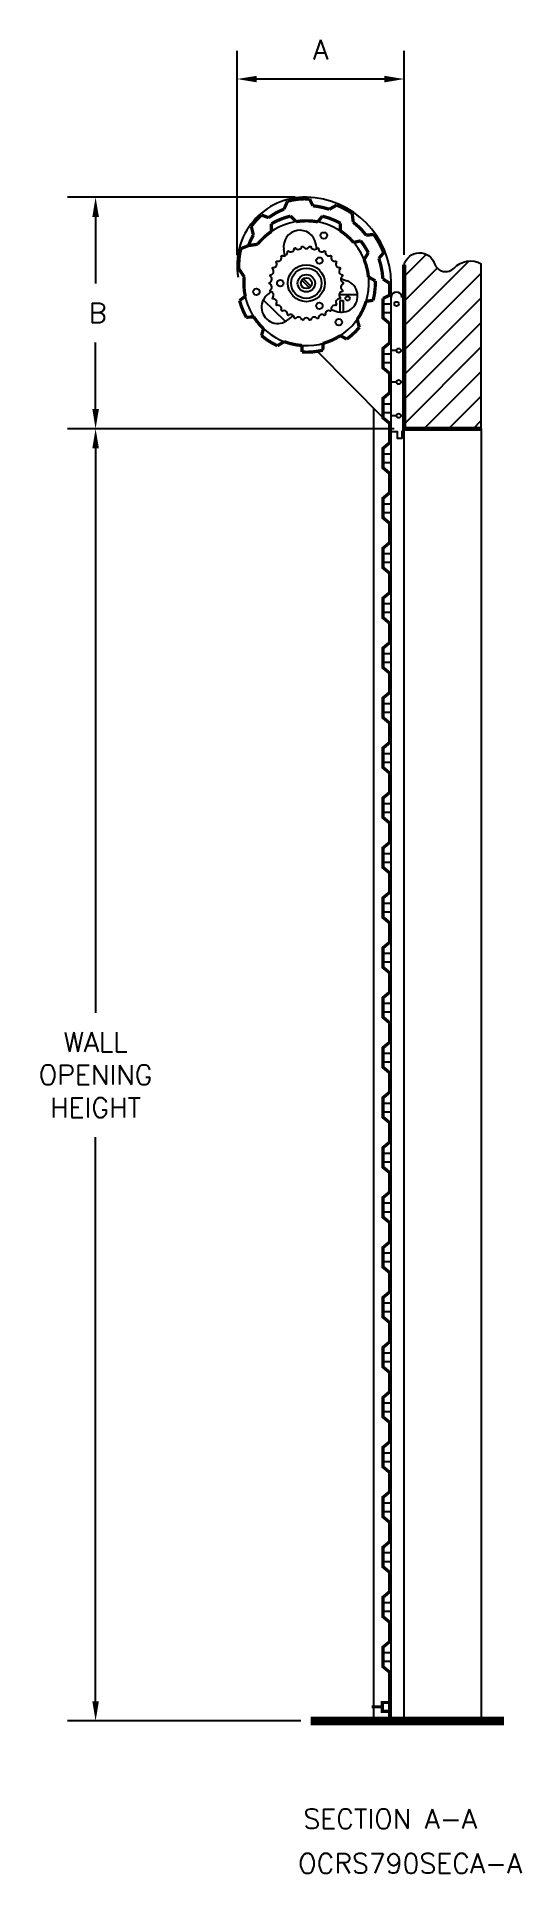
# Model space of a CAD drawing. Extents: x 0 to 49, y 0 to 187.
import ezdxf

# ---------------------------------------------------------------- set-up
doc = ezdxf.new("R2010")
doc.units = 0
doc.header["$LTSCALE"] = 8
doc.header["$MEASUREMENT"] = 0
doc.layers.get('DEFPOINTS').update_dxf_attribs({"linetype": 'CONTINUOUS'})
for name, color, linetype in [('R-ANNO-DIMS', 3, 'CONTINUOUS'), ('R-ANNO-TEXT', 6, 'CONTINUOUS'), ('R-SWTS-DET1', 1, 'CONTINUOUS'), ('R-SWTS-DET3', 5, 'CONTINUOUS'), ('R-SWTS-PAT1', 5, 'CONTINUOUS')]:
    doc.layers.add(name, color=color, linetype=linetype)
doc.styles.add('SWTSTEXT', font='romans.shx')
doc.dimstyles.new('SWTSARCH', dxfattribs={"dimscale": 16, "dimtxt": 0.125, "dimasz": 0.125, "dimexe": 0.179688, "dimexo": 0.0625, "dimgap": 0.125, "dimtad": 1, "dimtih": 1, "dimtoh": 1, "dimdec": 4, "dimzin": 3, "dimtxsty": 'SWTSTEXT', "dimcen": 0.1875, "dimdle": 0.179688, "dimclrd": 256, "dimclre": 256, "dimclrt": 256, "dimazin": 3, "dimtfac": 1, "dimtdec": 4, "dimtofl": 0, "dimtmove": 0, "dimatfit": 3, "dimtolj": 1, "dimtzin": 3})

# ---------------------------------------------------------------- blocks, each defined once
blk = doc.blocks.new('*D0')
at = {"layer": 'DEFPOINTS', "color": 0}
for p in [(20.55, 182.72), (20.55, 163.77), (37.55, 163.81)]:
    blk.add_point(p, dxfattribs=at)
at = {"layer": 'R-ANNO-DIMS'}
for p, q in [((20.55, 164.77), (20.55, 185.59)), ((37.55, 164.81), (37.55, 185.59)), ((35.55, 182.72), (22.55, 182.72))]:
    blk.add_line(p, q, dxfattribs=at)
for points in [[(22.55, 183.05), (22.55, 182.38), (20.55, 182.72)], [(35.55, 183.05), (35.55, 182.38), (37.55, 182.72)]]:
    blk.add_solid(points, dxfattribs=at)
at = {"layer": 'R-ANNO-DIMS', "insert": (29.05, 185.72), "char_height": 2, "attachment_point": 5, "style": 'SWTSTEXT'}
blk.add_mtext('\\A1;A', dxfattribs=at)
blk = doc.blocks.new('*D1')
at = {"layer": 'DEFPOINTS', "color": 0}
for p in [(27.46, 170.68), (6.14, 147.11), (37.55, 147.11)]:
    blk.add_point(p, dxfattribs=at)
at = {"layer": 'R-ANNO-DIMS'}
for p, q in [((26.46, 170.68), (3.27, 170.68)), ((6.14, 168.68), (6.14, 161.9)), ((6.14, 149.11), (6.14, 155.9)), ((36.55, 147.11), (3.27, 147.11))]:
    blk.add_line(p, q, dxfattribs=at)
for points in [[(5.81, 168.68), (6.48, 168.68), (6.14, 170.68)], [(5.81, 149.11), (6.48, 149.11), (6.14, 147.11)]]:
    blk.add_solid(points, dxfattribs=at)
at = {"layer": 'R-ANNO-DIMS', "insert": (6.36, 158.9), "char_height": 2, "attachment_point": 5, "style": 'SWTSTEXT'}
blk.add_mtext('\\A1;B', dxfattribs=at)
blk = doc.blocks.new('*D2')
at = {"layer": 'DEFPOINTS', "color": 0}
for p in [(26.82, 147.11), (6.14, 15.51), (28.04, 15.51)]:
    blk.add_point(p, dxfattribs=at)
at = {"layer": 'R-ANNO-DIMS'}
for p, q in [((25.82, 147.11), (3.27, 147.11)), ((6.14, 145.11), (6.14, 87.64)), ((6.14, 17.51), (6.14, 74.97)), ((27.04, 15.51), (3.27, 15.51))]:
    blk.add_line(p, q, dxfattribs=at)
for points in [[(5.81, 145.11), (6.48, 145.11), (6.14, 147.11)], [(5.81, 17.51), (6.48, 17.51), (6.14, 15.51)]]:
    blk.add_solid(points, dxfattribs=at)
at = {"layer": 'R-ANNO-DIMS', "insert": (6.14, 81.31), "char_height": 2, "attachment_point": 5, "style": 'SWTSTEXT'}
blk.add_mtext('\\A1;WALL\\POPENING\\PHEIGHT', dxfattribs=at)

msp = doc.modelspace()

# ---------------------------------------------------------------- hatches: boundary and pattern name
at = {"layer": 'R-SWTS-PAT1'}
h = msp.add_hatch(dxfattribs=at)
h.set_pattern_fill('ANSI31', color=256, scale=14.155124, style=0)
h.set_pattern_definition([(45, (-299.2982, -39.1213), (-1.251148, 1.251148), [])])
h.paths.add_polyline_path([(45.40121, 163.9163, 0.339469865), (42.63654, 163.47395, -0.56716394), (40.64597, 163.9163, 0.749388075), (37.54954, 163.80571), (37.54954, 147.10709), (45.40121, 147.10709)])

# ---------------------------------------------------------------- linework, layer by layer
at = {"layer": 'R-SWTS-DET1'}
for p, q in [((25.42342, 164.73063), (25.3089, 165.37954)), ((28.6503, 165.46592), (28.56417, 165.95399)), ((45.40121, 147.10709), (45.40121, 163.9163)), ((24.00403, 161.06807), (23.62442, 160.74944)), ((27.13544, 162.23062), (27.9016, 161.46445)), ((27.29183, 162.38702), (28.058, 161.62085)), ((31.11248, 162.40542), (31.7317, 162.18014)), ((36.23385, 15.50867), (36.23385, 161.92574)), ((25.46383, 158.02465), (23.21483, 160.23478)), ((30.13582, 159.24321), (30.60157, 159.07377)), ((32.81407, 160.75974), (30.93659, 160.74552)), ((31.02828, 158.97998), (31.02828, 160.15634)), ((31.02828, 160.15634), (31.35667, 160.15634)), ((31.35667, 160.15634), (31.35667, 158.98514)), ((35.40444, 159.82458), (36.23385, 159.82458)), ((26.25425, 158.64115), (25.74954, 158.21753)), ((35.40444, 158.93989), (36.23385, 158.93989)), ((28.69758, 154.99029), (35.40444, 148.21296)), ((35.40444, 154.73759), (36.23385, 154.73759)), ((35.40444, 153.85289), (36.23385, 153.85289)), ((36.77543, 155.06935), (36.23385, 155.06935)), ((36.77543, 151.86233), (36.23385, 151.86233)), ((35.40444, 149.65059), (36.23385, 149.65059)), ((34.46446, 15.50867), (34.46446, 149.16282)), ((35.40444, 148.76589), (36.23385, 148.76589)), ((36.77543, 148.43413), (36.23385, 148.43413)), ((37.54954, 15.50867), (37.54954, 147.10709)), ((45.40121, 147.10709), (45.40121, 15.50867)), ((35.40444, 144.56359), (36.23385, 144.56359)), ((35.40444, 143.6789), (36.23385, 143.6789)), ((35.40444, 139.47659), (36.23385, 139.47659)), ((35.40444, 138.5919), (36.23385, 138.5919)), ((35.40444, 134.3896), (36.23385, 134.3896)), ((35.40444, 133.5049), (36.23385, 133.5049)), ((35.40444, 129.3026), (36.23385, 129.3026)), ((35.40444, 128.4179), (36.23385, 128.4179)), ((35.40444, 124.2156), (36.23385, 124.2156)), ((35.40444, 123.33091), (36.23385, 123.33091)), ((35.40444, 119.1286), (36.23385, 119.1286)), ((35.40444, 118.24391), (36.23385, 118.24391)), ((35.40444, 114.04161), (36.23385, 114.04161)), ((35.40444, 113.15691), (36.23385, 113.15691)), ((35.40444, 108.95461), (36.23385, 108.95461)), ((35.40444, 108.06991), (36.23385, 108.06991)), ((35.40444, 103.86761), (36.23385, 103.86761)), ((35.40444, 102.98291), (36.23385, 102.98291)), ((35.40444, 98.78061), (36.23385, 98.78061)), ((35.40444, 97.89592), (36.23385, 97.89592)), ((35.40444, 93.69361), (36.23385, 93.69361)), ((35.40444, 92.80892), (36.23385, 92.80892)), ((35.40444, 88.60662), (36.23385, 88.60662)), ((35.40444, 87.72192), (36.23385, 87.72192)), ((35.40444, 83.51962), (36.23385, 83.51962)), ((35.40444, 82.63492), (36.23385, 82.63492)), ((35.40444, 78.43262), (36.23385, 78.43262)), ((35.40444, 77.54793), (36.23385, 77.54793)), ((35.40444, 73.34562), (36.23385, 73.34562)), ((35.40444, 72.46093), (36.23385, 72.46093)), ((35.40444, 68.25863), (36.23385, 68.25863)), ((35.40444, 67.37393), (36.23385, 67.37393)), ((35.40444, 63.17163), (36.23385, 63.17163)), ((35.40444, 62.28693), (36.23385, 62.28693)), ((35.40444, 58.08463), (36.23385, 58.08463)), ((35.40444, 57.19994), (36.23385, 57.19994)), ((35.40444, 52.99763), (36.23385, 52.99763)), ((35.40444, 52.11294), (36.23385, 52.11294)), ((35.40444, 47.91064), (36.23385, 47.91064)), ((35.40444, 47.02594), (36.23385, 47.02594)), ((35.40444, 42.82364), (36.23385, 42.82364)), ((35.40444, 41.93894), (36.23385, 41.93894)), ((35.40444, 37.73664), (36.23385, 37.73664)), ((35.40444, 36.85195), (36.23385, 36.85195)), ((35.40444, 32.64964), (36.23385, 32.64964)), ((35.40444, 31.76495), (36.23385, 31.76495)), ((35.40444, 27.56265), (36.23385, 27.56265)), ((35.40444, 26.67795), (36.23385, 26.67795)), ((35.40444, 22.47565), (36.23385, 22.47565)), ((35.40444, 21.59095), (36.23385, 21.59095))]:
    msp.add_line(p, q, dxfattribs=at)
msp.add_lwpolyline([(36.23385, 161.92574, 0.407131696), (27.59672, 170.68345, 0.472928673), (20.6578, 162.55039, 2.819275199)], format="xyb", dxfattribs=at)
for points, const_width in [([(25.32636, 169.46718), (25.68136, 170.27889)], 0.33176), ([(27.92929, 170.50467), (28.26386, 169.81183)], 0.33176), ([(23.04148, 168.86723), (23.76366, 168.60043)], 0.33176), ([(26.54881, 168.19754), (25.98607, 168.7608)], 0.33176), ([(28.76868, 168.17555), (29.22481, 168.75666)], 0.33176), ([(29.9224, 169.45586), (30.68993, 169.88008)], 0.33176), ([(32.26522, 169.03861), (32.36965, 168.14103)], 0.33176), ([(22.2105, 166.84015), (21.98598, 167.71098)], 0.33176), ([(24.04603, 167.98419), (24.03385, 167.19258)], 0.33176), ([(31.06867, 168.02965), (31.04121, 167.27074)], 0.33176), ([(33.69995, 166.80803), (34.45661, 166.90465)], 0.33176), ([(20.92675, 165.445), (21.71384, 165.76032)], 0.33176), ([(22.62843, 165.89434), (21.71384, 165.76032)], 0.33176), ([(32.40999, 166.08098), (33.13379, 166.24465)], 0.33176), ([(33.89958, 165.02188), (33.47957, 164.33937)], 0.33176), ([(35.47269, 165.03169), (34.9761, 164.459)], 0.33176), ([(21.27053, 162.56839), (20.72666, 163.37989)], 0.33176), ([(33.92293, 162.56814), (34.6149, 162.16531)], 0.33176), ([(45.40121, 147.10709), (37.54954, 147.10709), (37.54954, 163.80571)], 0.44235), ([(35.38984, 162.36452), (36.06797, 161.92487)], 0.33176), ([(36.06797, 161.92487), (36.06797, 160.70928), (35.40444, 160.37752)], 0.33176), ([(20.79995, 160.16046), (21.37912, 160.59338)], 0.33176), ([(34.4017, 160.1924), (33.68128, 160.07864)], 0.33176), ([(36.06797, 15.50867), (36.06797, 18.49452), (36.06797, 20.48508), (35.40444, 21.03802), (35.40444, 23.02858), (36.06797, 23.58152), (36.06797, 25.57208), (35.40444, 26.12502), (35.40444, 28.11558), (36.06797, 28.66851), (36.06797, 30.65908), (35.40444, 31.21201), (35.40444, 33.20258), (36.06797, 33.75551), (36.06797, 35.74608), (35.40444, 36.29901), (35.40444, 38.28958), (36.06797, 38.84251), (36.06797, 40.83307), (35.40444, 41.38601), (35.40444, 43.37657), (36.06797, 43.92951), (36.06797, 45.92007), (35.40444, 46.47301), (35.40444, 48.46357), (36.06797, 49.0165), (36.06797, 51.00707), (35.40444, 51.56), (35.40444, 53.55057), (36.06797, 54.1035), (36.06797, 56.09407), (35.40444, 56.647), (35.40444, 58.63757), (36.06797, 59.1905), (36.06797, 61.18106), (35.40444, 61.734), (35.40444, 63.72456), (36.06797, 64.2775), (36.06797, 66.26806), (35.40444, 66.821), (35.40444, 68.81156), (36.06797, 69.3645), (36.06797, 71.35506), (35.40444, 71.90799), (35.40444, 73.89856), (36.06797, 74.45149), (36.06797, 76.44206), (35.40444, 76.99499), (35.40444, 78.98556), (36.06797, 79.53849), (36.06797, 81.52906), (35.40444, 82.08199), (35.40444, 84.07255), (36.06797, 84.62549), (36.06797, 86.61605), (35.40444, 87.16899), (35.40444, 89.15955), (36.06797, 89.71249), (36.06797, 91.70305), (35.40444, 92.25599), (35.40444, 94.24655), (36.06797, 94.79948), (36.06797, 96.79005), (35.40444, 97.34298), (35.40444, 99.33355), (36.06797, 99.88648), (36.06797, 101.87705), (35.40444, 102.42998), (35.40444, 104.42054), (36.06797, 104.97348), (36.06797, 106.96404), (35.40444, 107.51698), (35.40444, 109.50754), (36.06797, 110.06048), (36.06797, 112.05104), (35.40444, 112.60398), (35.40444, 114.59454), (36.06797, 115.14747), (36.06797, 117.13804), (35.40444, 117.69097), (35.40444, 119.68154), (36.06797, 120.23447), (36.06797, 122.22504), (35.40444, 122.77797), (35.40444, 124.76854), (36.06797, 125.32147), (36.06797, 127.31203), (35.40444, 127.86497), (35.40444, 129.85553), (36.06797, 130.40847), (36.06797, 132.39903), (35.40444, 132.95197), (35.40444, 134.94253), (36.06797, 135.49547), (36.06797, 137.48603), (35.40444, 138.03896), (35.40444, 140.02953), (36.06797, 140.58246), (36.06797, 142.57303), (35.40444, 143.12596), (35.40444, 145.11653), (36.06797, 145.66946), (36.06797, 147.66002), (35.40444, 148.21296), (35.40444, 150.20352), (36.06797, 150.75646), (36.06797, 152.74702), (35.40444, 153.29996), (35.40444, 155.29052), (36.06797, 155.84346), (36.06797, 157.83402), (35.40444, 158.38695), (35.40444, 160.37752)], 0.33176), ([(22.24591, 158.49025), (21.49051, 158.45782)], 0.33176), ([(23.03585, 156.58619), (23.22942, 157.30401)], 0.33176), ([(32.77881, 158.24069), (32.99137, 157.43019)], 0.33176), ([(25.35172, 155.97648), (24.63956, 155.55647)], 0.33176), ([(27.15868, 154.91714), (27.15158, 155.58259)], 0.33176), ([(29.2986, 155.79897), (29.27355, 155.10661)], 0.33176), ([(31.72039, 156.24176), (31.0465, 156.58414)], 0.33176), ([(35.3378, 16.9463), (34.23193, 16.9463)], 0.33176), ([(36.23385, 17.38865), (35.3378, 17.38865), (35.3378, 16.50395), (36.23385, 16.50395)], 0.33176)]:
    msp.add_lwpolyline(points, dxfattribs=dict(at, const_width=const_width))
at = {"layer": 'R-SWTS-DET1', "const_width": 0.33176}
for points in [[(25.68136, 170.27889, -0.083436581), (27.92929, 170.50467, -0.638259637)], [(21.98598, 167.71098, -0.058184133), (23.04148, 168.86723, -0.233766808)], [(23.76366, 168.60043, -0.073804484), (25.32636, 169.46718, -0.360837612)], [(25.98607, 168.7608, 0.074812013), (24.04603, 167.98419, 0.551187681)], [(26.54881, 168.19754, -0.087955619), (28.76868, 168.17555, -0.899880802)], [(28.26386, 169.81183, -0.05332322), (29.9224, 169.45586, -0.723640557)], [(29.22481, 168.75666, -0.07091633), (31.06867, 168.02965, -0.869567363)], [(30.68993, 169.88008, -0.051821105), (32.26522, 169.03861, -0.531232964)], [(21.71384, 165.76032, -0.048940607), (22.2105, 166.84015, -0.23175835)], [(24.03385, 167.19258, 0.075652777), (22.62843, 165.89434, 0.359561973)], [(31.04121, 167.27074, -0.071669303), (32.40999, 166.08098, 0.018585625)], [(32.36965, 168.14103, -0.05923855), (33.69995, 166.80803, -0.345905763)], [(34.45661, 166.90465, -0.061898365), (35.47269, 165.03169, -0.188914892)], [(20.72666, 163.37989, -0.077307988), (20.92675, 165.445, -0.410288175)], [(33.12514, 166.2427, -0.056640479), (33.89958, 165.02188, -0.06436052)], [(34.9761, 164.459, -0.067224024), (35.38984, 162.36452, 0.94099455)], [(21.37912, 160.59338, -0.07824266), (21.27053, 162.56839, -0.951930865)], [(33.47957, 164.33937, -0.072159839), (33.92293, 162.56814, -0.378636138)], [(34.6149, 162.16531, -0.071002659), (34.4017, 160.1924, 0.52644578)], [(21.49051, 158.45782, -0.065693835), (20.79995, 160.16046, -0.235012182)], [(33.68128, 160.07864, -0.08103018), (32.77881, 158.24069, -1)], [(23.22942, 157.30401, -0.060806838), (22.24591, 158.49025, -1.199942576)], [(32.99137, 157.43019, -0.062187135), (31.72039, 156.24176, 0.691466336)], [(24.63956, 155.55647, -0.068164742), (23.03585, 156.58619, -0.579540232)], [(27.15158, 155.58259, -0.07282237), (25.35172, 155.97648, -1)], [(29.27355, 155.10661, -0.076030115), (27.15868, 154.91714, 1)], [(31.0465, 156.58414, -0.07576791), (29.2986, 155.79897, -2.098892954)]]:
    msp.add_lwpolyline(points, format="xyb", dxfattribs=at)
at = {"layer": 'R-SWTS-DET1'}
msp.add_lwpolyline([(27.14126, 158.19347, 0.652957023), (26.49475, 158.33089, -0.008356385), (26.37523, 158.36972, 0.652957023), (25.77142, 158.63856, -0.008356385), (25.66259, 158.70139, 0.652957023), (25.12786, 159.08989, -0.008356385), (25.03447, 159.17398, 0.652957023), (24.59221, 159.66516, -0.008356385), (24.51834, 159.76683, 0.652957023), (24.18786, 160.33924, -0.008356385), (24.13675, 160.45404, 0.652957023), (23.9325, 161.08264, -0.008356385), (23.90638, 161.20557, 0.652957023), (23.83729, 161.8629, -0.008356385), (23.83729, 161.98857, 0.652957023), (23.90638, 162.6459, -0.008356385), (23.9325, 162.76883, 0.652957023), (24.13675, 163.39743, -0.008356385), (24.18786, 163.51224, 0.652957023), (24.51834, 164.08464, -0.008356385), (24.59221, 164.18631, 0.652957023), (25.03447, 164.67749, -0.008356385), (25.12786, 164.76158, 0.652957023), (25.66259, 165.15008, -0.008356385), (25.77142, 165.21291, 0.652957023), (26.37523, 165.48175, -0.008356385), (26.49475, 165.52058, 0.652957023), (27.14126, 165.658, -0.008356385), (27.26624, 165.67114, 0.652957023), (27.92719, 165.67114, -0.008356385), (28.05217, 165.658, 0.652957023), (28.69868, 165.52058, -0.008356385), (28.8182, 165.48175, 0.652957023), (29.42202, 165.21291, -0.008356385), (29.53085, 165.15008, 0.652957023), (30.06557, 164.76158, -0.008356385), (30.15896, 164.67749, 0.652957023), (30.60123, 164.18631, -0.008356385), (30.67509, 164.08464, 0.652957023), (31.00557, 163.51224, -0.008356385), (31.05668, 163.39743, 0.652957023), (31.26093, 162.76883, -0.008356385), (31.28706, 162.6459, 0.652957023), (31.35615, 161.98857, -0.008356385), (31.35615, 161.8629, 0.652957023), (31.28706, 161.20557, -0.008356385), (31.26093, 161.08264, 0.652957023), (31.05668, 160.45404, -0.008356385), (31.00557, 160.33924, 0.652957023), (30.67509, 159.76683, -0.008356385), (30.60123, 159.66516, 0.652957023), (30.15896, 159.17398, -0.008356385), (30.06557, 159.08989, 0.652957023), (29.53085, 158.70139, -0.008356385), (29.42202, 158.63856, 0.652957023), (28.8182, 158.36972, -0.008356385), (28.69868, 158.33089, 0.652957023), (28.05217, 158.19347, -0.008356385), (27.92719, 158.18033, 0.652957023), (27.26624, 158.18033, -0.008356385)], format="xyb", close=True, dxfattribs=at)
msp.add_lwpolyline([(37.32836, 146.88592), (37.32836, 146.11181), (36.88602, 146.11181), (36.88602, 146.77533), (36.23385, 146.77533)], dxfattribs=at)
for centre, radius in [((29.37405, 166.77355), 0.33176), ((27.59672, 161.92574), 1.87998), ((27.59672, 161.92574), 1.54822), ((27.59672, 161.92574), 0.8847), ((28.92376, 164.22424), 0.33176), ((22.50972, 161.04104), 0.33176), ((24.94263, 161.92574), 0.33176), ((27.59672, 161.92574), 0.55293), ((28.92376, 159.62723), 0.33176), ((31.79902, 160.37752), 0.22117), ((36.77543, 159.82458), 0.22117), ((30.90638, 157.96261), 0.33176), ((36.9966, 155.06935), 0.22117), ((36.9966, 151.86233), 0.22117), ((36.9966, 148.43413), 0.22117)]:
    msp.add_circle(centre, radius, dxfattribs=at)
for centre, radius, start, end in [((27.59672, 161.92574), 6.35875, 174.1993935, 141.382611), ((26.93654, 165.66676), 1.65278, 10.0079798, 190.0079798), ((31.16663, 160.62696), 1.65278, 250.0079798, 70.0079798), ((36.77543, 160.48811), 0.54158, 0, 180), ((24.68698, 159.48349), 1.65278, 130.0079798, 310.0079798)]:
    msp.add_arc(centre, radius, start, end, dxfattribs=at)
at = {"layer": 'R-SWTS-DET3'}
msp.add_lwpolyline([(37.54954, 163.80571, -0.749388075), (40.64597, 163.9163, 0.56716394), (42.63654, 163.47395, -0.339469865), (45.40121, 163.9163, -0.480019491)], format="xyb", dxfattribs=at)
at = {"layer": 'R-SWTS-DET3', "const_width": 0.8847}
msp.add_lwpolyline([(28.03906, 15.50867), (47.72353, 15.50867)], dxfattribs=at)

# ---------------------------------------------------------------- texts
at = {"layer": 'R-ANNO-TEXT', "style": 'SWTSTEXT'}
for s, p in [('SECTION A-A', (27.29984, 4.54299, 0.00153)), ('OCRS790SECA-A', (26.76083, 0, 0.00153))]:
    msp.add_text(s, height=2, dxfattribs=at).set_placement(p)

# ---------------------------------------------------------------- dimensions: what is measured, and where the dimension line sits
at = {"layer": 'R-ANNO-DIMS'}
dim = msp.add_linear_dim(base=(20.54954, 182.71607), p1=(37.54954, 163.80571), p2=(20.54954, 163.76927), text='A', dimstyle='SWTSARCH', dxfattribs=at)
dim.commit()
dim.dimension.update_dxf_attribs({"geometry": '*D0', "text_midpoint": (29.04954, 185.71607)})
dim = msp.add_linear_dim(base=(6.14286, 147.10709), p1=(27.46497, 170.6847), p2=(37.54954, 147.10709), angle=90, text='B', dimstyle='SWTSARCH', dxfattribs=at)
dim.commit()
dim.dimension.update_dxf_attribs({"geometry": '*D1', "text_midpoint": (6.36403, 158.8959), "dimtype": 160})
dim = msp.add_linear_dim(base=(6.14286, 15.50867), p1=(26.82261, 147.10709), p2=(28.03906, 15.50867), angle=90, text='WALL\\POPENING\\PHEIGHT', dimstyle='SWTSARCH', dxfattribs=at)
dim.commit()
dim.dimension.update_dxf_attribs({"geometry": '*D2', "text_midpoint": (6.14286, 81.30788)})

doc.saveas('drawing.dxf')
